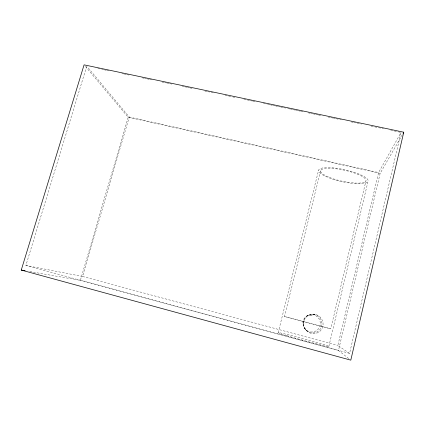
<?xml version="1.0" encoding="UTF-8"?>
<svg xmlns="http://www.w3.org/2000/svg" width="425" height="425" viewBox="0 0 425 425"><rect width="100%" height="100%" fill="white"/><g stroke="black" fill="none" stroke-linecap="round" stroke-linejoin="round"><path stroke-width="0.32" stroke-dasharray="2.12 1.59" d="M86.764 66.141L25.883 265.444L349.578 353.382L401.035 132.419L389.996 130.093M348.744 358.541L338.481 350.487L380.163 173.368L403.097 133.349M349.578 353.382L337.843 345.483L378.606 172.534L401.035 132.419M320.609 170.813L284.447 316.487L330.73 328.828L365.904 181.029A23.237 5.594 12.4 0 0 334.268 168.608A23.237 5.594 12.4 0 0 329.795 177.528A23.237 5.594 12.4 0 0 365.904 181.029M328.838 346.412L368.007 181.502A25.372 6.109 12.4 0 0 333.551 167.928A25.372 6.109 12.4 0 0 328.52 177.634A25.372 6.109 12.4 0 0 368.007 181.502M278.184 332.669L318.559 170.351M29.697 271.538L80.373 280.362L128.169 117.247L84.926 65.859M25.883 265.444L82.599 276.457L129.28 117.045L87.189 66.651M309.963 314.612L310.569 314.447M307.073 315.711L314.771 314.601L307.073 315.711A8.845 8.633 49.2 0 0 305.618 329.487A8.845 8.633 49.2 0 0 319.292 327.648A8.845 8.633 49.2 0 0 313.655 314.824M97.803 68.468L101.049 69.153M101.697 69.291L103.647 69.7M104.295 69.838L106.245 70.247M106.893 70.385L108.843 70.794M121.826 73.536L123.776 73.945M124.424 74.083L126.374 74.492M127.022 74.63L128.972 75.039M141.955 77.78L143.905 78.189M144.553 78.328L146.503 78.737M147.151 78.875L149.101 79.284M149.749 79.422L151.698 79.836M162.084 82.025L164.034 82.434M164.682 82.572L166.632 82.981M167.28 83.119L169.23 83.534M169.878 83.667L171.827 84.081M182.213 86.27L184.163 86.679M184.811 86.817L186.761 87.226M187.409 87.364L189.359 87.778M190.007 87.911L192.605 88.458M204.94 91.062L206.89 91.476M207.538 91.609L214.678 93.118M225.069 95.306L232.209 96.815M232.863 96.953L234.807 97.362M243.897 99.28L249.746 100.512M250.394 100.651L252.338 101.06M252.992 101.198L254.936 101.607M263.378 103.387L267.277 104.21M267.925 104.348L269.87 104.757M270.523 104.895L272.467 105.304M273.121 105.442L275.065 105.852M275.713 105.99L277.663 106.399M278.311 106.537L280.261 106.946M280.909 107.084L282.859 107.493M283.507 107.631L287.406 108.455M288.054 108.593L289.999 109.002M290.652 109.14L292.597 109.549M293.25 109.687L295.194 110.096M295.842 110.234L297.792 110.643M298.44 110.782L300.39 111.191M301.038 111.329L302.988 111.743M308.183 112.838L310.128 113.247M310.781 113.385L312.726 113.794M313.379 113.932L315.323 114.341M315.972 114.479L317.921 114.888M318.569 115.026L321.167 115.573M328.312 117.082L330.257 117.491M330.91 117.629L332.855 118.038M333.508 118.177L335.453 118.586M336.101 118.724L341.296 119.818M351.039 121.874L352.984 122.283M353.632 122.421L361.425 124.068M371.168 126.119L383.504 128.722M129.28 117.045L378.606 172.534M128.169 117.247L380.163 173.368M284.447 316.487L330.73 328.828M82.599 276.457L337.843 345.483M80.373 280.362L338.481 350.487M305.591 329.465L306.59 330.815M304.167 327.648L304.996 328.78M303.291 323.643A9.451 9.223 49 0 0 317.464 331.739A9.451 9.223 49 0 0 317.066 315.541A9.451 9.223 49 0 0 303.291 323.643M286.514 335.58A26.27 0.807 15.2 0 0 328.307 346.492A26.27 0.807 15.2 0 0 295.747 336.669A26.27 0.807 15.2 0 0 286.514 335.58M303.583 323.908A9.902 9.658 48.9 0 0 318.431 332.387A9.902 9.658 48.9 0 0 318.012 315.419A9.902 9.658 48.9 0 0 303.583 323.908"/><path stroke-width="0.64" d="M403.75 132.207L350.8 360.15L21.25 270.066L84.076 64.85L403.75 132.207L403.097 133.349M21.25 270.066L25.149 270.746"/></g></svg>
